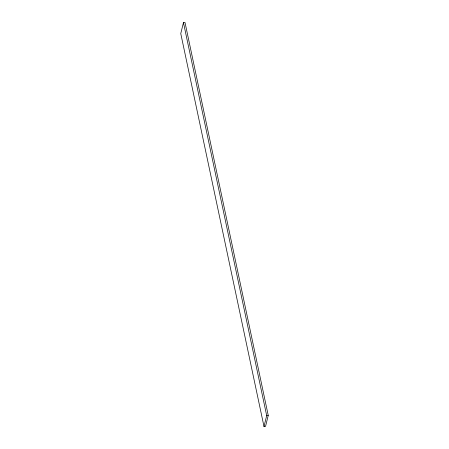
<?xml version="1.0" encoding="UTF-8"?>
<svg xmlns="http://www.w3.org/2000/svg" width="449" height="449" viewBox="0 0 449 449"><rect width="100%" height="100%" fill="white"/><g stroke="black" fill="none" stroke-linecap="round" stroke-linejoin="round"><path stroke-width="0.67" d="M183.456 22.618L180.762 33.568L264.001 426.55L265.544 426.382L268.238 415.432L184.999 22.45L183.456 22.618L266.689 415.6L264.001 426.55M266.689 415.6L268.238 415.432"/></g></svg>
